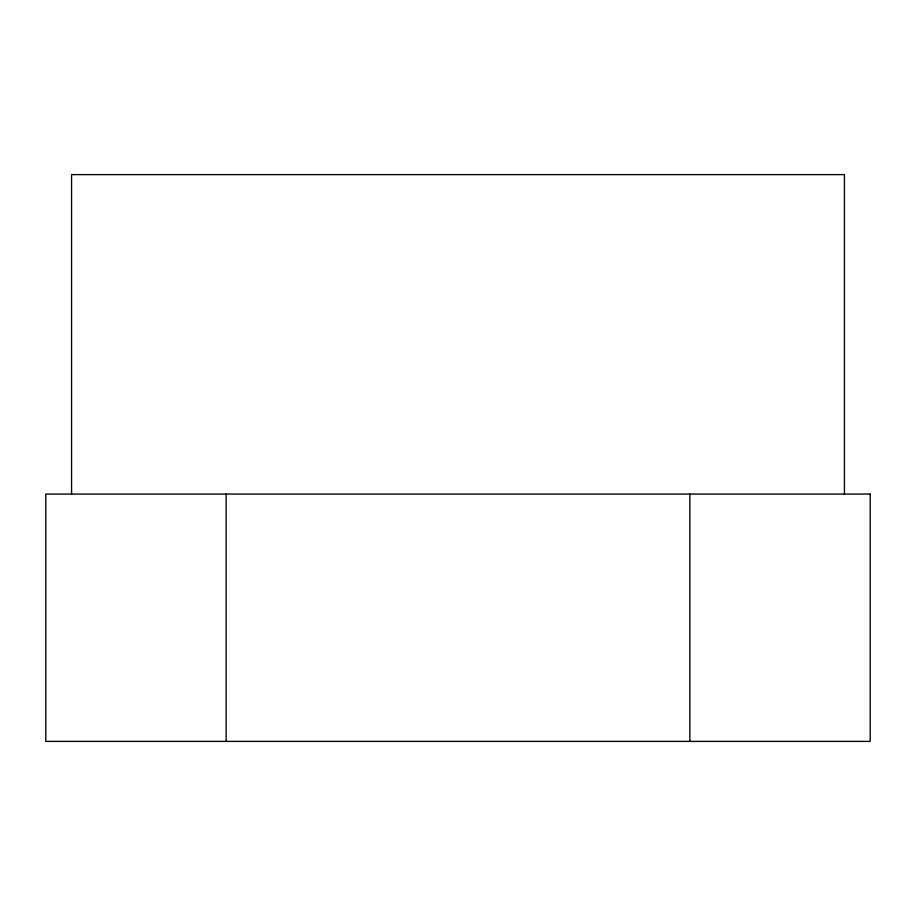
<?xml version="1.0" encoding="UTF-8"?>
<svg xmlns="http://www.w3.org/2000/svg" width="916" height="916" viewBox="0 0 916 916"><rect width="100%" height="100%" fill="white"/><g stroke="black" fill="none" stroke-linecap="round" stroke-linejoin="round"><path stroke-width="1.37" d="M844.438 494.067L844.438 174.613L71.562 174.613L71.562 494.067M689.862 494.067L689.862 741.388M226.138 494.067L226.138 741.388M870.2 494.067L45.8 494.067L45.8 741.388L870.2 741.388L870.2 494.067"/></g></svg>
